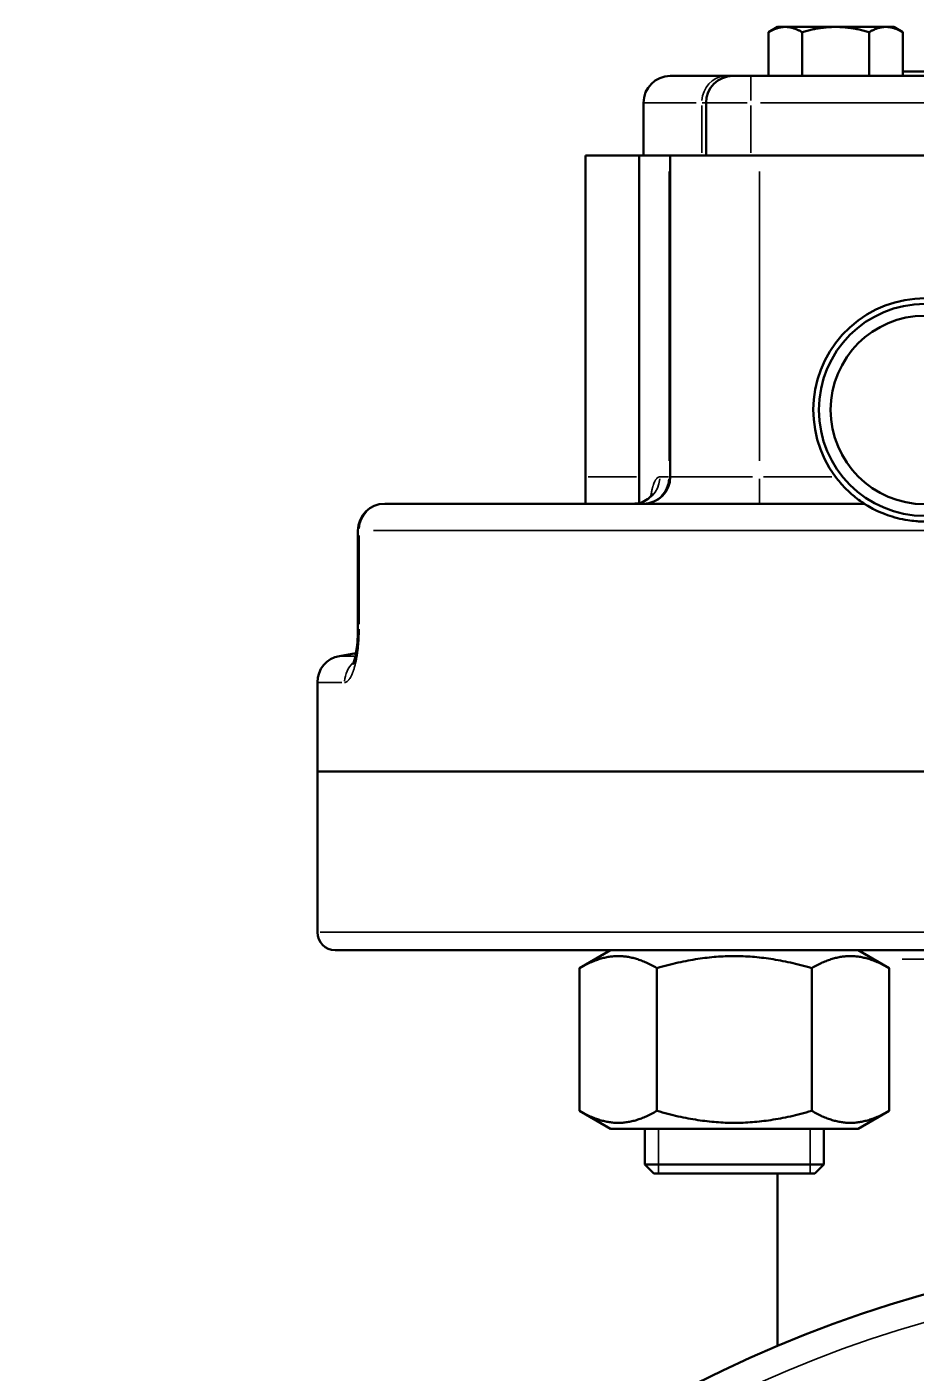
# Model space of a CAD drawing. Header units: millimetres. Extents: x 0 to 2100, y 0 to 1485.
# Drawn here: x 1210.3 to 1309.8, y 1071 to 1221.8 of the extents above; entities that cross this region are included whole.
import ezdxf

# ---------------------------------------------------------------- set-up
doc = ezdxf.new("R2010")
doc.units = ezdxf.units.MM
doc.header["$LTSCALE"] = 5
doc.layers.add('Visibile (ISO)', color=7, linetype='Continuous', lineweight=50)
doc.layers.add('Visibile sottile (ISO)', color=7, linetype='Continuous', lineweight=35)

msp = doc.modelspace()

# ---------------------------------------------------------------- linework, layer by layer
at = {"layer": 'Visibile (ISO)'}
for p, q in [((1294.2589, 1221.7897), (1293.2533, 1221.2091)), ((1293.2533, 1221.2091), (1293.2533, 1216.2997)), ((1295.1297, 1221.7897), (1294.2589, 1221.7897)), ((1300.7589, 1221.7897), (1295.1297, 1221.7897)), ((1297.0061, 1221.2091), (1297.0061, 1216.2997)), ((1300.7589, 1221.7897), (1306.3881, 1221.7897)), ((1304.5117, 1221.2091), (1304.5117, 1216.2997)), ((1307.2589, 1221.7897), (1306.3881, 1221.7897)), ((1307.2589, 1221.7897), (1308.2645, 1221.2091)), ((1308.2645, 1221.2091), (1308.2645, 1216.2997)), ((1387.2533, 1216.7997), (1308.2645, 1216.7997)), ((1288.497, 1216.2997), (1282.2589, 1216.2997)), ((1289.2589, 1216.2997), (1288.497, 1216.2997)), ((1291.2589, 1216.2997), (1289.2589, 1216.2997)), ((1313.4478, 1216.2997), (1291.2589, 1216.2997)), ((1279.2589, 1213.2997), (1279.2589, 1207.3997)), ((1286.2589, 1213.2997), (1286.2589, 1207.3997)), ((1272.7589, 1171.3997), (1272.7589, 1207.3997)), ((1272.7589, 1207.3997), (1278.7589, 1207.3997)), ((1278.7589, 1207.3997), (1282.1131, 1207.3997)), ((1278.7589, 1207.3997), (1278.7589, 1168.4643)), ((1282.1131, 1207.3997), (1282.2589, 1207.3997)), ((1282.2589, 1207.3997), (1292.2589, 1207.3997)), ((1282.2589, 1207.3997), (1282.2589, 1171.3997)), ((1292.2589, 1207.3997), (1325.5835, 1207.3997)), ((1272.7589, 1171.3997), (1272.7589, 1168.3997)), ((1250.2973, 1168.3997), (1303.9766, 1168.3997)), ((1247.2973, 1165.3997), (1247.2973, 1154.3458)), ((1247.0777, 1151.6612), (1245.238, 1151.3368)), ((1242.7589, 1148.3824), (1242.7589, 1138.3997)), ((1452.7589, 1138.3997), (1242.7589, 1138.3997)), ((1242.7589, 1120.3997), (1242.7589, 1138.3997)), ((1242.7589, 1138.3997), (1452.7589, 1138.3997)), ((1450.7589, 1118.3997), (1244.7589, 1118.3997)), ((1275.5726, 1118.3997), (1272.1021, 1116.396)), ((1303.2726, 1118.3997), (1306.7431, 1116.396)), ((1272.1021, 1100.4034), (1272.1021, 1116.396)), ((1280.7623, 1100.4034), (1280.7623, 1116.396)), ((1298.0828, 1100.4034), (1298.0828, 1116.396)), ((1306.7431, 1116.396), (1306.7431, 1100.4034)), ((1275.5726, 1098.3997), (1272.1021, 1100.4034)), ((1303.2726, 1098.3997), (1306.7431, 1100.4034)), ((1275.5726, 1098.3997), (1303.2726, 1098.3997)), ((1279.4226, 1094.3997), (1279.4226, 1098.3997)), ((1299.4226, 1094.3997), (1299.4226, 1098.3997)), ((1279.4226, 1094.3997), (1299.4226, 1094.3997)), ((1280.4226, 1093.3997), (1279.4226, 1094.3997)), ((1298.4226, 1093.3997), (1280.4226, 1093.3997)), ((1294.2589, 1093.3997), (1294.2589, 1074.0646)), ((1298.4226, 1093.3997), (1299.4226, 1094.3997))]:
    msp.add_line(p, q, dxfattribs=at)
for centre, radius in [((1310.7589, 1178.8997), 11.875), ((1310.7589, 1178.8997), 10.5539), ((1347.7589, 947.3997), 137.5)]:
    msp.add_circle(centre, radius, dxfattribs=at)
for centre, radius, start, end in [((1282.2589, 1213.2997), 3, 90, 180), ((1289.2589, 1213.2997), 3, 90, 180), ((1310.7589, 1178.8997), 12.5, 323.130102, 216.869898), ((1279.2589, 1171.3997), 3, 270, 0), ((1250.2973, 1165.3997), 3, 90, 180), ((1245.7589, 1148.3824), 3, 100, 180), ((1244.7589, 1120.3997), 2, 180, 270)]:
    msp.add_arc(centre, radius, start, end, dxfattribs=at)
for points, weights in [([(1293.2533, 1221.2091), (1294.2589, 1221.7897), (1295.1297, 1221.7897)], [1.73081411899, 1.86469305701, 1.86469305701]), ([(1295.1297, 1221.7897), (1296.0006, 1221.7897), (1297.0061, 1221.2091)], [1.86469305701, 1.86469305701, 1.73081411899]), ([(1297.0061, 1221.2091), (1299.0172, 1221.7897), (1300.7589, 1221.7897)], [1.73081411899, 1.86469305701, 1.86469305701]), ([(1300.7589, 1221.7897), (1302.5006, 1221.7897), (1304.5117, 1221.2091)], [1.86469305701, 1.86469305701, 1.73081411899]), ([(1304.5117, 1221.2091), (1305.5172, 1221.7897), (1306.3881, 1221.7897)], [1.73081411899, 1.86469305701, 1.86469305701]), ([(1306.3881, 1221.7897), (1307.2589, 1221.7897), (1308.2645, 1221.2091)], [1.86469305701, 1.86469305701, 1.73081411899]), ([(1280.7623, 1116.396), (1276.4322, 1118.896), (1272.1021, 1116.396)], [1, 1.15470053838, 1]), ([(1298.0828, 1116.396), (1289.4226, 1118.896), (1280.7623, 1116.396)], [1, 1.15470053838, 1]), ([(1306.7431, 1116.396), (1302.413, 1118.896), (1298.0828, 1116.396)], [1, 1.15470053838, 1]), ([(1272.1021, 1100.4034), (1276.4322, 1097.9034), (1280.7623, 1100.4034)], [1, 1.15470053838, 1]), ([(1280.7623, 1100.4034), (1289.4226, 1097.9034), (1298.0828, 1100.4034)], [1, 1.15470053838, 1]), ([(1298.0828, 1100.4034), (1302.413, 1097.9034), (1306.7431, 1100.4034)], [1, 1.15470053838, 1])]:
    msp.add_rational_spline(points, weights, degree=2, dxfattribs=at)
for points, knots in [([(1300.7589, 1171.3997), (1301.0813, 1170.9698), (1301.4559, 1170.5329), (1302.2228, 1169.7517), (1302.615, 1169.4066), (1303.2062, 1168.9343), (1303.4642, 1168.7462), (1303.7543, 1168.546), (1303.8348, 1168.4924), (1303.946, 1168.4193), (1303.9766, 1168.3997), (1303.9766, 1168.3997)], [0.488837872, 0.488837872, 0.488837872, 0.488837872, 0.650055765, 0.650055765, 0.811273657, 0.811273657, 0.929634875, 0.929634875, 0.988815484, 0.988815484, 1.047996093, 1.047996093, 1.047996093, 1.047996093]), ([(1278.1856, 1168.3997), (1278.5085, 1168.3997), (1278.8387, 1168.4632), (1279.4164, 1168.6903), (1279.6742, 1168.8557), (1279.9476, 1169.1003), (1280.0187, 1169.175), (1280.1228, 1169.299), (1280.1608, 1169.3508), (1280.2408, 1169.47), (1280.2656, 1169.5211), (1280.2741, 1169.5393), (1280.2748, 1169.541), (1280.2748, 1169.541)], [0, 0, 0, 0, 0.1122833, 0.1122833, 0.221197574, 0.221197574, 0.267972464, 0.267972464, 0.305998519, 0.305998519, 0.371819797, 0.371819797, 0.386263097, 0.386263097, 0.386263097, 0.386263097]), ([(1317.5412, 1168.3997), (1317.5412, 1168.3997), (1317.5125, 1168.381), (1317.3868, 1168.3013), (1317.2946, 1168.2435), (1317.038, 1168.0901), (1316.8721, 1167.9945), (1316.4418, 1167.7627), (1316.1432, 1167.612), (1315.2042, 1167.1996), (1314.4996, 1166.9427), (1312.9464, 1166.5696), (1312.1935, 1166.4601), (1311.3219, 1166.4117), (1311.1907, 1166.4065), (1310.9961, 1166.4018), (1310.9327, 1166.4007), (1310.8201, 1166.3998), (1310.771, 1166.3996), (1310.668, 1166.3999), (1310.6142, 1166.4004), (1310.4736, 1166.4027), (1310.3868, 1166.4049), (1310.1116, 1166.415), (1309.9244, 1166.4262), (1309.7384, 1166.4414), (1309.44, 1166.4659), (1309.1428, 1166.501), (1308.0413, 1166.6714), (1307.2661, 1166.8742), (1305.6649, 1167.4453), (1305.0018, 1167.7929), (1304.2898, 1168.1993), (1304.1168, 1168.3099), (1303.9955, 1168.3874), (1303.9765, 1168.3997), (1303.9766, 1168.3997)], [3.21934589, 3.21934589, 3.21934589, 3.21934589, 3.33644337, 3.33644337, 3.45058721, 3.45058721, 3.57977325, 3.57977325, 3.75209954, 3.75209954, 4.03195808, 4.03195808, 4.28123084, 4.28123084, 4.3251648, 4.3251648, 4.34624473, 4.34624473, 4.36244016, 4.36244016, 4.38002683, 4.38002683, 4.40815393, 4.40815393, 4.46888423, 4.46888423, 4.46888423, 4.56629657, 4.56629657, 4.83340134, 4.83340134, 5.17146977, 5.17146977, 5.38113362, 5.38113362, 5.4779726, 5.4779726, 5.4779726, 5.4779726]), ([(1246.7334, 1150.4016), (1246.7334, 1150.4016), (1246.7355, 1150.4055), (1246.7492, 1150.4339), (1246.7712, 1150.4833), (1246.8307, 1150.6433), (1246.871, 1150.7666), (1246.962, 1151.0969), (1247.0139, 1151.3205), (1247.1171, 1151.8675), (1247.1672, 1152.2084), (1247.2492, 1152.9756), (1247.2786, 1153.4169), (1247.2951, 1154.0213), (1247.2973, 1154.1836), (1247.2973, 1154.3458)], [0.303597214, 0.303597214, 0.303597214, 0.303597214, 0.326103542, 0.326103542, 0.388868334, 0.388868334, 0.466217876, 0.466217876, 0.562926566, 0.562926566, 0.680239822, 0.680239822, 0.81395389, 0.81395389, 0.862596282, 0.862596282, 0.862596282, 0.862596282]), ([(1247.0777, 1151.6612), (1247.1273, 1151.9379), (1247.1712, 1152.2457), (1247.2492, 1152.9765), (1247.2786, 1153.4177), (1247.2951, 1154.0218), (1247.2973, 1154.1839), (1247.2973, 1154.3458)], [0.574961305, 0.574961305, 0.574961305, 0.574961305, 0.680332107, 0.680332107, 0.814029878, 0.814029878, 0.862595032, 0.862595032, 0.862595032, 0.862595032])]:
    msp.add_open_spline(points, degree=3, knots=knots, dxfattribs=at)
msp.add_open_spline([(1278.1856, 1168.3997), (1278.3773, 1168.3997), (1278.5714, 1168.4221), (1278.7589, 1168.4643)], degree=3, dxfattribs=at)
at = {"layer": 'Visibile sottile (ISO)'}
for p, q in [((1291.2589, 1216.2904), (1291.2589, 1213.5351)), ((1285.1559, 1213.2997), (1279.2755, 1213.2997)), ((1285.7827, 1213.0047), (1285.7827, 1207.6947)), ((1286.2577, 1213.2997), (1285.8285, 1213.2997)), ((1290.8666, 1213.2997), (1286.2743, 1213.2997)), ((1291.2589, 1213.0047), (1291.2589, 1207.6947)), ((1292.3683, 1213.2997), (1312.3384, 1213.2997)), ((1282.1131, 1205.5997), (1282.1131, 1173.1997)), ((1292.2589, 1173.1997), (1292.2589, 1205.5997)), ((1278.4589, 1171.3997), (1273.0589, 1171.3997)), ((1281.1316, 1171.3997), (1282.0573, 1171.3997)), ((1282.1272, 1171.3997), (1282.2585, 1171.3997)), ((1282.2897, 1171.3997), (1291.4743, 1171.3997)), ((1300.3339, 1171.3997), (1292.6839, 1171.3997)), ((1292.2589, 1171.1643), (1292.2589, 1168.4089)), ((1247.2976, 1165.3997), (1247.4179, 1165.3997)), ((1249.0538, 1165.3997), (1311.9496, 1165.3997)), ((1247.4308, 1154.8985), (1247.4308, 1164.847)), ((1247.4179, 1154.3458), (1247.2976, 1154.3458)), ((1246.8414, 1151.3368), (1245.2424, 1151.3368)), ((1242.7666, 1148.3824), (1245.5148, 1148.3824)), ((1243.0625, 1120.3997), (1334.6085, 1120.3997)), ((1387.9768, 1117.3997), (1308.1942, 1117.3997)), ((1280.9221, 1098.3997), (1280.9221, 1093.3997)), ((1297.9231, 1093.3997), (1297.9231, 1098.3997))]:
    msp.add_line(p, q, dxfattribs=at)
msp.add_circle((1347.7589, 947.3997), 134.5, dxfattribs=at)
for centre, major_axis, ratio, start_param, end_param in [((1288.497, 1213.2997), (0, 3), 0.9047619, 0.07853982, 1.49225651), ((1278.1856, 1171.3997), (0, -3), 0.96629511, 0.07853982, 1.49225651), ((1279.2589, 1171.3997), (0, -3), 0.95138889, 0.07853982, 1.49225651), ((1250.2973, 1165.3997), (0, 3), 0.95550577, 0.07853982, 1.49225651), ((1248.7238, 1148.3824), (0, 3), 0.97093208, 0.7476952, 1.52747521)]:
    msp.add_ellipse(centre, major_axis=major_axis, ratio=ratio, start_param=start_param, end_param=end_param, dxfattribs=at)
for points, knots in [([(1280.0725, 1169.2391), (1280.0928, 1169.3674), (1280.1143, 1169.4912), (1280.1371, 1169.6106), (1280.1398, 1169.6245), (1280.1425, 1169.6384), (1280.1452, 1169.6522), (1280.1694, 1169.7762), (1280.1951, 1169.8953), (1280.2225, 1170.0092), (1280.2255, 1170.0217), (1280.2285, 1170.0342), (1280.2315, 1170.0466), (1280.2323, 1170.0498), (1280.2331, 1170.0531), (1280.2339, 1170.0564), (1280.237, 1170.0687), (1280.24, 1170.0809), (1280.2431, 1170.0931), (1280.2439, 1170.0964), (1280.2448, 1170.0996), (1280.2456, 1170.1029), (1280.2486, 1170.1149), (1280.2517, 1170.1269), (1280.2548, 1170.1388), (1280.2596, 1170.1572), (1280.2644, 1170.1755), (1280.2693, 1170.1936), (1280.2724, 1170.205), (1280.2755, 1170.2164), (1280.2786, 1170.2277), (1280.2916, 1170.275), (1280.3049, 1170.3209), (1280.3184, 1170.3654), (1280.3216, 1170.3758), (1280.3247, 1170.386), (1280.3279, 1170.3962), (1280.3585, 1170.4949), (1280.3905, 1170.5868), (1280.4237, 1170.6719), (1280.4268, 1170.6798), (1280.43, 1170.6877), (1280.4331, 1170.6955), (1280.467, 1170.7802), (1280.5022, 1170.8579), (1280.5389, 1170.9285), (1280.5418, 1170.9341), (1280.5447, 1170.9396), (1280.5476, 1170.9451), (1280.5649, 1170.9776), (1280.5825, 1171.0085), (1280.6004, 1171.0378), (1280.6032, 1171.0422), (1280.6059, 1171.0466), (1280.6086, 1171.051), (1280.6111, 1171.055), (1280.6137, 1171.0591), (1280.6163, 1171.0631), (1280.6189, 1171.0672), (1280.6216, 1171.0713), (1280.6242, 1171.0754), (1280.6269, 1171.0794), (1280.6295, 1171.0835), (1280.6322, 1171.0874), (1280.6348, 1171.0913), (1280.6374, 1171.0951), (1280.6399, 1171.0989), (1280.648, 1171.1108), (1280.6562, 1171.1222), (1280.6644, 1171.1334), (1280.6668, 1171.1367), (1280.6692, 1171.14), (1280.6717, 1171.1432), (1280.7126, 1171.1977), (1280.7544, 1171.2434), (1280.7973, 1171.2805), (1280.7991, 1171.2821), (1280.8009, 1171.2836), (1280.8027, 1171.2851), (1280.8465, 1171.3222), (1280.8913, 1171.3504), (1280.9373, 1171.3695), (1280.9383, 1171.37), (1280.9392, 1171.3704), (1280.9402, 1171.3707), (1280.9632, 1171.3801), (1280.9864, 1171.3873), (1281.01, 1171.3921), (1281.0345, 1171.3971), (1281.0594, 1171.3997), (1281.0845, 1171.3997)], [0.00416295487, 0.00416295487, 0.00416295487, 0.00416295487, 0.00466348562, 0.00466348562, 0.00466348562, 0.00472193588, 0.00472193588, 0.00472193588, 0.00524642132, 0.00524642132, 0.00524642132, 0.00530404483, 0.00530404483, 0.00530404483, 0.00531928828, 0.00531928828, 0.00531928828, 0.00537663636, 0.00537663636, 0.00537663636, 0.00539215524, 0.00539215524, 0.00539215524, 0.00544919618, 0.00544919618, 0.00544919618, 0.00553788917, 0.00553788917, 0.00553788917, 0.00559421561, 0.00559421561, 0.00559421561, 0.00582935702, 0.00582935702, 0.00582935702, 0.00588386268, 0.00588386268, 0.00588386268, 0.00641229272, 0.00641229272, 0.00641229272, 0.00646161371, 0.00646161371, 0.00646161371, 0.00699522842, 0.00699522842, 0.00699522842, 0.00703731795, 0.00703731795, 0.00703731795, 0.00728669628, 0.00728669628, 0.00728669628, 0.00732438927, 0.00732438927, 0.00732438927, 0.00735956324, 0.00735956324, 0.00735956324, 0.00739608441, 0.00739608441, 0.00739608441, 0.0074324302, 0.0074324302, 0.0074324302, 0.0074677657, 0.0074677657, 0.0074677657, 0.00757816413, 0.00757816413, 0.00757816413, 0.00761108688, 0.00761108688, 0.00761108688, 0.00816109983, 0.00816109983, 0.00816109983, 0.00818386028, 0.00818386028, 0.00818386028, 0.00874403553, 0.00874403553, 0.00874403553, 0.00875582426, 0.00875582426, 0.00875582426, 0.00903550338, 0.00903550338, 0.00903550338, 0.00932697123, 0.00932697123, 0.00932697123, 0.00932697123]), ([(1247.4308, 1154.3458), (1247.4308, 1154.1516), (1247.428, 1153.9585), (1247.4225, 1153.7665), (1247.4224, 1153.7621), (1247.4222, 1153.7577), (1247.4221, 1153.7532), (1247.4166, 1153.5647), (1247.4084, 1153.3773), (1247.3975, 1153.191), (1247.3971, 1153.1832), (1247.3966, 1153.1755), (1247.3962, 1153.1677), (1247.3938, 1153.1277), (1247.3913, 1153.0876), (1247.3887, 1153.0476), (1247.3881, 1153.0392), (1247.3876, 1153.0309), (1247.387, 1153.0225), (1247.386, 1153.007), (1247.3849, 1152.9915), (1247.3839, 1152.9761), (1247.3833, 1152.9674), (1247.3826, 1152.9587), (1247.382, 1152.95), (1247.381, 1152.9348), (1247.3799, 1152.9197), (1247.3788, 1152.9046), (1247.3781, 1152.8956), (1247.3774, 1152.8867), (1247.3768, 1152.8777), (1247.3703, 1152.7917), (1247.3634, 1152.7065), (1247.3559, 1152.622), (1247.355, 1152.6121), (1247.3541, 1152.6022), (1247.3532, 1152.5924), (1247.3373, 1152.4159), (1247.3191, 1152.2428), (1247.2986, 1152.0731), (1247.2973, 1152.0618), (1247.2959, 1152.0505), (1247.2945, 1152.0392), (1247.274, 1151.8715), (1247.2512, 1151.707), (1247.2264, 1151.5459), (1247.2245, 1151.5337), (1247.2226, 1151.5215), (1247.2206, 1151.5092), (1247.2091, 1151.4356), (1247.1971, 1151.3627), (1247.1846, 1151.2905), (1247.1825, 1151.278), (1247.1803, 1151.2655), (1247.1781, 1151.253), (1247.1729, 1151.2235), (1247.1677, 1151.1942), (1247.1624, 1151.1649), (1247.1601, 1151.1523), (1247.1577, 1151.1397), (1247.1554, 1151.1271), (1247.1539, 1151.119), (1247.1524, 1151.1108), (1247.1509, 1151.1027), (1247.1485, 1151.09), (1247.1461, 1151.0774), (1247.1437, 1151.0648), (1247.1422, 1151.0569), (1247.1407, 1151.0489), (1247.1392, 1151.041), (1247.1368, 1151.0283), (1247.1343, 1151.0157), (1247.1319, 1151.0032), (1247.1026, 1150.8528), (1247.0716, 1150.7081), (1247.0392, 1150.569), (1247.0363, 1150.5569), (1247.0335, 1150.5448), (1247.0306, 1150.5327), (1246.9979, 1150.3947), (1246.9636, 1150.2622), (1246.9279, 1150.1352), (1246.9248, 1150.1241), (1246.9216, 1150.113), (1246.9185, 1150.1019), (1246.8824, 1149.9756), (1246.8449, 1149.8549), (1246.806, 1149.7399), (1246.8026, 1149.7301), (1246.7993, 1149.7203), (1246.796, 1149.7106), (1246.794, 1149.7048), (1246.792, 1149.699), (1246.79, 1149.6932), (1246.7866, 1149.6836), (1246.7833, 1149.674), (1246.7799, 1149.6645), (1246.7779, 1149.6587), (1246.7759, 1149.6529), (1246.7738, 1149.6472), (1246.7705, 1149.6378), (1246.7671, 1149.6284), (1246.7638, 1149.6192), (1246.7563, 1149.5983), (1246.7487, 1149.5778), (1246.7412, 1149.5575), (1246.7379, 1149.5486), (1246.7345, 1149.5397), (1246.7312, 1149.5309), (1246.7126, 1149.4816), (1246.6938, 1149.4339), (1246.6748, 1149.3878), (1246.6715, 1149.3798), (1246.6683, 1149.3719), (1246.665, 1149.3641), (1246.6234, 1149.2642), (1246.581, 1149.1718), (1246.5379, 1149.0867), (1246.5349, 1149.0807), (1246.5319, 1149.0747), (1246.5288, 1149.0688), (1246.4852, 1148.9838), (1246.4409, 1148.9062), (1246.3959, 1148.8362), (1246.3933, 1148.8321), (1246.3906, 1148.8279), (1246.3879, 1148.8238), (1246.3665, 1148.7909), (1246.3448, 1148.7597), (1246.3231, 1148.7302), (1246.3207, 1148.7269), (1246.3183, 1148.7236), (1246.3158, 1148.7204), (1246.3121, 1148.7155), (1246.3084, 1148.7106), (1246.3047, 1148.7057), (1246.3023, 1148.7026), (1246.3, 1148.6996), (1246.2977, 1148.6966), (1246.2939, 1148.6917), (1246.2901, 1148.6869), (1246.2863, 1148.6821), (1246.284, 1148.6793), (1246.2817, 1148.6764), (1246.2795, 1148.6736), (1246.2695, 1148.6613), (1246.2595, 1148.6493), (1246.2495, 1148.6377), (1246.2474, 1148.6353), (1246.2453, 1148.6328), (1246.2431, 1148.6304), (1246.1962, 1148.5769), (1246.1493, 1148.5322), (1246.1026, 1148.4961), (1246.1011, 1148.4949), (1246.0997, 1148.4938), (1246.0982, 1148.4927), (1246.0508, 1148.4566), (1246.0035, 1148.4294), (1245.9564, 1148.411), (1245.9077, 1148.392), (1245.8593, 1148.3824), (1245.811, 1148.3824)], [0, 0, 0, 0, 0.00057847775, 0.00057847775, 0.00057847775, 0.00059182513, 0.00059182513, 0.00059182513, 0.00116004261, 0.00116004261, 0.00116004261, 0.00118365025, 0.00118365025, 0.00118365025, 0.00130592424, 0.00130592424, 0.00130592424, 0.00133160653, 0.00133160653, 0.00133160653, 0.00137894118, 0.00137894118, 0.00137894118, 0.00140558467, 0.00140558467, 0.00140558467, 0.00145200271, 0.00145200271, 0.00145200271, 0.00147956281, 0.00147956281, 0.00147956281, 0.00174446052, 0.00174446052, 0.00174446052, 0.00177547538, 0.00177547538, 0.00177547538, 0.00233027916, 0.00233027916, 0.00233027916, 0.0023673005, 0.0023673005, 0.0023673005, 0.00291729322, 0.00291729322, 0.00291729322, 0.00295912563, 0.00295912563, 0.00295912563, 0.00321125356, 0.00321125356, 0.00321125356, 0.00325503819, 0.00325503819, 0.00325503819, 0.00335835491, 0.00335835491, 0.00335835491, 0.00340299447, 0.00340299447, 0.00340299447, 0.00343192883, 0.00343192883, 0.00343192883, 0.00347697262, 0.00347697262, 0.00347697262, 0.00350552921, 0.00350552921, 0.00350552921, 0.00355095076, 0.00355095076, 0.00355095076, 0.004095313, 0.004095313, 0.004095313, 0.00414277588, 0.00414277588, 0.00414277588, 0.00468678885, 0.00468678885, 0.00468678885, 0.00473460101, 0.00473460101, 0.00473460101, 0.0052799645, 0.0052799645, 0.0052799645, 0.00532642613, 0.00532642613, 0.00532642613, 0.00535423581, 0.00535423581, 0.00535423581, 0.00540040427, 0.00540040427, 0.00540040427, 0.00542852958, 0.00542852958, 0.00542852958, 0.00547438242, 0.00547438242, 0.00547438242, 0.00557719349, 0.00557719349, 0.00557719349, 0.0056223387, 0.0056223387, 0.0056223387, 0.00587479806, 0.00587479806, 0.00587479806, 0.00591825126, 0.00591825126, 0.00591825126, 0.00647109562, 0.00647109562, 0.00647109562, 0.00651007639, 0.00651007639, 0.00651007639, 0.00706883459, 0.00706883459, 0.00706883459, 0.00710190151, 0.00710190151, 0.00710190151, 0.00736825037, 0.00736825037, 0.00736825037, 0.00739781407, 0.00739781407, 0.00739781407, 0.00744316413, 0.00744316413, 0.00744316413, 0.00747179222, 0.00747179222, 0.00747179222, 0.00751808794, 0.00751808794, 0.00751808794, 0.00754577036, 0.00754577036, 0.00754577036, 0.00766796624, 0.00766796624, 0.00766796624, 0.00769372664, 0.00769372664, 0.00769372664, 0.00826782915, 0.00826782915, 0.00826782915, 0.00828555176, 0.00828555176, 0.00828555176, 0.00886824141, 0.00886824141, 0.00886824141, 0.00946920202, 0.00946920202, 0.00946920202, 0.00946920202])]:
    msp.add_open_spline(points, degree=3, knots=knots, dxfattribs=at)

doc.saveas('drawing.dxf')
